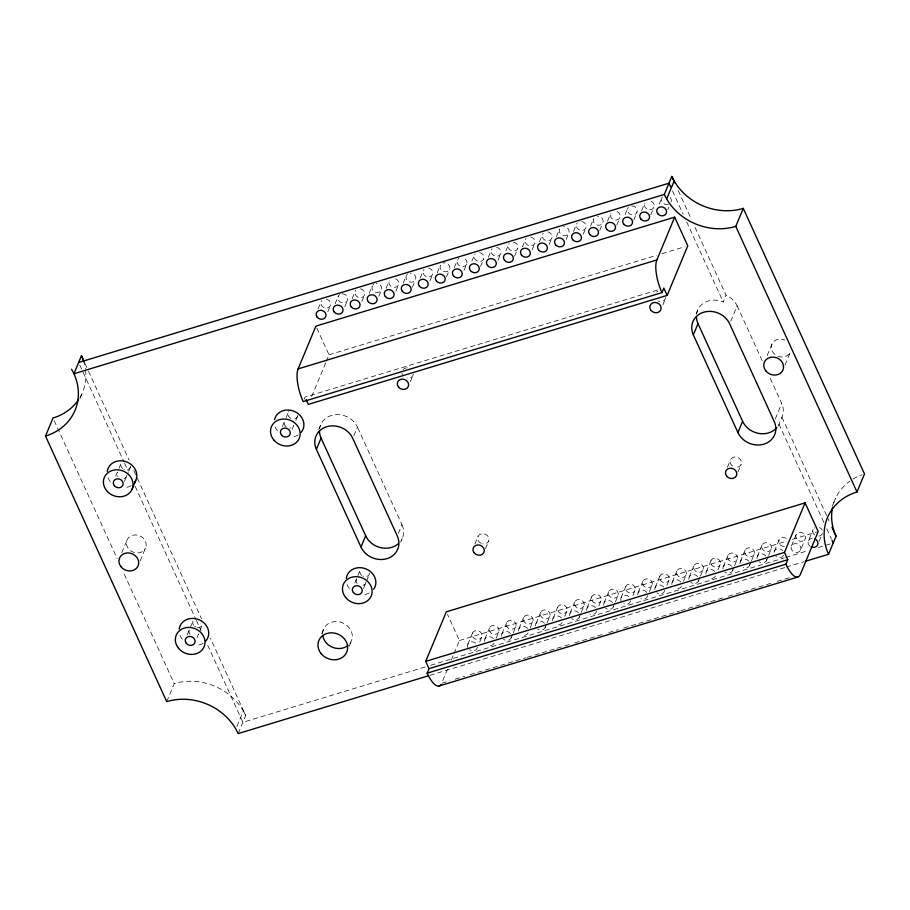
<?xml version="1.0" encoding="UTF-8"?>
<svg xmlns="http://www.w3.org/2000/svg" width="910" height="910" viewBox="0 0 910 910"><rect width="100%" height="100%" fill="white"/><g stroke="black" fill="none" stroke-linecap="round" stroke-linejoin="round"><path stroke-width="0.68" stroke-dasharray="4.55 3.41" d="M79.875 398.648L82.025 393.495M115.775 476.089L117.379 472.222A5.028 4.402 22.6 0 0 118.095 476.715M118.982 468.366L121.132 463.213A5.028 4.402 22.6 0 0 122.77 468.604M124.42 481.481L128.173 472.472M128.708 471.187L130.312 467.319M121.781 552.688L127.138 539.812M140.151 560.901L145.509 548.025A10.067 8.804 22.6 0 0 134.896 534.932A10.067 8.804 22.6 0 0 128.56 548.81A10.067 8.804 22.6 0 0 145.509 548.025M318.056 308.979L321.173 301.472M187.187 635.009L193.079 620.847M327.759 311.834L330.364 305.578M166.723 701.633L174.231 683.615L123.032 571.446M282.35 426.608L284.5 421.466M286.104 417.599L288.243 412.457M335.085 303.803L338.213 296.296M196.913 637.83L198.517 633.963A5.028 4.402 22.6 0 1 195.877 636.192M200.132 630.107L202.27 624.954A5.028 4.402 22.6 0 1 197.095 627.308M304.122 399.331L305.066 397.078L658.385 289.767M292.076 429.429L293.68 425.573A5.028 4.402 22.6 0 1 289.801 428.007M295.83 420.42L297.433 416.564M344.788 306.659L347.392 300.402M352.113 298.628L355.241 291.12M311.641 396.544L325.757 362.635M326.303 361.327L329.01 354.809L316.487 327.361M361.816 301.494L364.421 295.238M369.141 293.464L372.27 285.956A5.028 4.402 22.6 0 0 375.853 292.303A5.028 4.402 22.6 0 0 381.802 288.561A5.028 4.402 22.6 0 0 376.149 283.51M318.796 429.372L320.877 424.367M378.856 296.319L381.461 290.062M386.17 288.288L389.298 280.781M395.884 291.143L398.489 284.887M403.198 283.112L406.326 275.605A5.028 4.402 22.6 0 0 409.921 281.964A5.028 4.402 22.6 0 0 415.859 278.221A5.028 4.402 22.6 0 0 410.205 273.171M412.389 287.219L415.517 279.711M353.774 435.822L357.414 427.063A20.134 17.608 22.6 0 0 336.404 414.607A20.134 17.608 22.6 0 0 319.615 428.792M420.227 277.948L423.355 270.441M236.918 726.453L243.345 711.017A55.362 48.412 22.6 0 0 174.231 683.615M238.192 733.574L245.689 715.556L210.369 638.183M429.941 280.803L432.546 274.547M437.266 272.772L440.383 265.265A5.028 4.402 22.6 0 0 444.399 271.715A5.028 4.402 22.6 0 0 449.87 267.096A5.028 4.402 22.6 0 0 443.022 263.036M446.446 276.879L449.574 269.371M454.295 267.597L457.411 260.089M410.33 381.654L412.935 375.398M463.998 270.452L466.602 264.196A5.028 4.402 22.6 0 0 462.587 257.746M471.846 261.17L474.451 254.914M321.628 633.895L323.71 628.89M480.503 266.528L483.631 259.02M488.351 257.257L491.48 249.749M354.843 582.957L360.201 570.092A5.028 4.402 22.6 0 0 361.839 575.484M498.054 260.112L500.659 253.856M363.5 588.361L369.392 574.199M505.903 250.83L508.508 244.574M349.19 646.214L351.271 641.209M398.352 533.499L402.004 524.729L357.414 427.063M514.571 256.188L517.688 248.68M522.408 246.906L525.536 239.398M400.65 542.223L402.209 538.47M532.122 249.761L534.727 243.505M539.437 241.73L542.565 234.223M549.151 244.597L551.756 238.34M556.465 236.566L559.593 229.058A5.028 4.402 22.6 0 0 563.188 235.406A5.028 4.402 22.6 0 0 569.125 231.675A5.028 4.402 22.6 0 0 563.472 226.613M566.179 239.421L568.784 233.165M573.493 231.39L576.621 223.883M583.208 234.245L585.812 227.989M590.533 226.215L593.65 218.707A5.028 4.402 22.6 0 0 597.244 225.066A5.028 4.402 22.6 0 0 603.193 221.323A5.028 4.402 22.6 0 0 597.529 216.273M599.713 230.321L602.841 222.813M607.562 221.05L610.678 213.543M474.918 543.952L478.046 536.445M616.741 225.157L619.869 217.649M485.485 548.673L488.613 541.166M625.113 214.624L627.718 208.367M633.781 219.981L636.898 212.474M447.561 669.055L441.623 683.33L449.767 680.851M451.337 659.978L453.498 654.79M454.033 653.494L459.436 640.526L447.47 614.33M641.618 210.699L644.746 203.192M467.831 644.28L472.517 633.019M650.809 214.805L653.926 207.298M659.17 204.272L661.775 198.016M479.627 642.13L481.709 637.125A5.028 4.402 22.6 0 0 476.396 630.584A5.028 4.402 22.6 0 0 473.234 637.512A5.028 4.402 22.6 0 0 481.709 637.125M484.859 639.116L489.546 627.855M667.838 209.63L668.873 207.127M496.132 638.217L498.737 631.961A5.028 4.402 22.6 0 0 493.425 625.409A5.028 4.402 22.6 0 0 490.262 632.348A5.028 4.402 22.6 0 0 498.737 631.961M501.888 633.94L506.574 622.679M511.079 638.046L512.637 634.293M513.16 633.041L515.765 626.785A5.028 4.402 22.6 0 0 510.464 620.233A5.028 4.402 22.6 0 0 507.291 627.172A5.028 4.402 22.6 0 0 515.765 626.785M518.916 628.764L523.603 617.503M662.833 304.964L665.438 298.708M530.189 627.866L532.794 621.61A5.028 4.402 22.6 0 0 527.493 615.058A5.028 4.402 22.6 0 0 524.319 621.996A5.028 4.402 22.6 0 0 532.794 621.61M535.945 623.589L540.642 612.328M545.135 627.707L546.705 623.941M547.217 622.69L549.822 616.434A5.028 4.402 22.6 0 0 544.521 609.893A5.028 4.402 22.6 0 0 541.348 616.821A5.028 4.402 22.6 0 0 549.822 616.434M552.984 618.425L557.671 607.163M564.769 616.275L566.85 611.27A5.028 4.402 22.6 0 0 561.55 604.718A5.028 4.402 22.6 0 0 558.376 611.657A5.028 4.402 22.6 0 0 566.85 611.27M570.013 613.249L574.699 601.988M696.241 313.643L697.799 309.889M579.192 617.355L580.762 613.602M581.285 612.35L583.89 606.094A5.028 4.402 22.6 0 0 578.578 599.542A5.028 4.402 22.6 0 0 575.416 606.481A5.028 4.402 22.6 0 0 583.89 606.094M587.041 608.073L591.728 596.812M696.537 314.314A20.134 17.608 22.6 0 1 721.027 301.153L723.222 301.983L726.043 295.227L694.796 226.783M598.826 605.923L600.918 600.918A5.028 4.402 22.6 0 0 595.606 594.378A5.028 4.402 22.6 0 0 592.444 601.305A5.028 4.402 22.6 0 0 600.918 600.918M604.069 602.909L608.756 591.636M730.73 321.275L737.157 305.828A20.134 17.608 22.6 0 0 726.305 295.329L726.043 295.227M613.26 607.015L614.819 603.262M615.342 602.01L617.947 595.754A5.028 4.402 22.6 0 0 612.635 589.202A5.028 4.402 22.6 0 0 609.472 596.141A5.028 4.402 22.6 0 0 617.947 595.754M621.098 597.734L625.784 586.472M632.894 595.584L634.975 590.579A5.028 4.402 22.6 0 0 629.663 584.027A5.028 4.402 22.6 0 0 626.501 590.965A5.028 4.402 22.6 0 0 634.975 590.579M638.126 592.558L642.813 581.297M649.399 591.659L652.004 585.403A5.028 4.402 22.6 0 0 646.691 578.851A5.028 4.402 22.6 0 0 643.529 585.79A5.028 4.402 22.6 0 0 652.004 585.403M655.154 587.382L659.841 576.121M666.95 585.232L669.032 580.227A5.028 4.402 22.6 0 0 663.731 573.687A5.028 4.402 22.6 0 0 660.558 580.614A5.028 4.402 22.6 0 0 669.032 580.227M672.183 582.218L676.881 570.957M767.176 355.537L771.987 343.946A10.067 8.804 22.6 0 1 784.841 340.044M727.409 467.262L730.537 459.755M683.456 581.319L686.06 575.063A5.028 4.402 22.6 0 0 680.76 568.511A5.028 4.402 22.6 0 0 677.586 575.45A5.028 4.402 22.6 0 0 686.06 575.063M689.223 577.042L693.909 565.781M737.976 471.983L741.104 464.475M785.011 365.035L790.369 352.17A10.067 8.804 22.6 0 1 777.527 356.072A10.067 8.804 22.6 0 1 771.987 343.946M698.402 581.149L699.972 577.395M700.484 576.144L703.089 569.887A5.028 4.402 22.6 0 0 697.788 563.336A5.028 4.402 22.6 0 0 694.614 570.274A5.028 4.402 22.6 0 0 703.089 569.887M706.251 571.867L710.938 560.606M775.309 418.941L781.736 403.494L769.416 376.501M718.035 569.717L720.117 564.712A5.028 4.402 22.6 0 0 714.816 558.171A5.028 4.402 22.6 0 0 711.643 565.099A5.028 4.402 22.6 0 0 720.117 564.712M778.198 426.233L781.94 417.224A20.134 17.608 22.6 0 0 781.736 403.494M723.279 566.691L727.966 555.43M732.459 570.809L734.029 567.044M734.552 565.792L737.157 559.536A5.028 4.402 22.6 0 0 731.845 552.996A5.028 4.402 22.6 0 0 728.683 559.934A5.028 4.402 22.6 0 0 737.157 559.536M740.308 561.527L744.994 550.266M749.499 565.633L751.057 561.88M751.58 560.628L754.185 554.372A5.028 4.402 22.6 0 0 748.873 547.82A5.028 4.402 22.6 0 0 745.711 554.759A5.028 4.402 22.6 0 0 754.185 554.372M757.336 556.351L762.023 545.09M766.527 560.458L768.086 556.704M768.609 555.453L771.214 549.196A5.028 4.402 22.6 0 0 765.902 542.644A5.028 4.402 22.6 0 0 762.739 549.583A5.028 4.402 22.6 0 0 771.214 549.196M774.364 551.176L779.051 539.914A5.028 4.402 22.6 0 1 787.525 539.528M791.393 546.011L796.079 534.739M800.584 550.118A5.028 4.402 22.6 0 0 795.272 543.566A5.028 4.402 22.6 0 0 792.11 550.505A5.028 4.402 22.6 0 0 800.584 550.118L805.27 538.856A5.028 4.402 22.6 0 0 799.958 532.304A5.028 4.402 22.6 0 0 796.796 539.243A5.028 4.402 22.6 0 0 805.27 538.856M810.059 546.227A5.028 4.402 22.6 0 1 808.421 540.836L813.108 529.574M832.263 506.21L835.482 498.487M819.171 541.188L822.299 533.681A5.028 4.402 22.6 0 1 818.42 536.115M781.94 417.224L826.621 515.583M329.01 354.809L656.519 255.335M661.957 253.685L685.059 246.667M459.436 640.526L786.934 541.052M792.371 539.402L816.827 531.975M425.152 666.95L242.879 722.312L206.968 643.643M430.601 665.301L784.272 557.875M785.637 557.466L807.397 550.857M818.283 547.547L831.877 543.418M429.986 675.322L785.023 567.487M786.388 567.078L804.065 561.697M455.205 679.201L464.714 676.312M470.151 674.651L525.866 657.737M527.231 657.316L540.824 653.198M542.178 652.777L555.771 648.648M557.125 648.238L569.353 644.53M574.79 642.869L603.33 634.202M608.767 632.552L618.277 629.663M623.714 628.014L679.429 611.088M680.794 610.678L694.375 606.549M695.74 606.14L709.322 602.01M710.687 601.601L722.915 597.881M728.353 596.232L771.839 583.026M777.277 581.376L790.87 577.247M243.345 711.017L245.689 715.556M737.157 305.828L762.375 361.088M678.291 190.622L691.259 219.037M827.213 516.88L830.159 523.33M672.535 190.929L683.148 214.168M686.675 221.915L723.222 301.983M823.812 522.34L779.017 424.197L778.016 426.005A20.134 17.608 22.6 0 1 776.617 427.848M826.758 528.801L831.478 539.13M84.983 363.477L87.917 369.926M88.509 371.212L129.129 460.198M133.838 470.515L136.784 476.965M137.376 478.25L201.542 618.834M79.807 365.069L123.965 461.802M124.556 463.088L128.082 470.823M135.146 486.304L195.786 619.141M196.367 620.427L201.087 630.744M54.179 420.602L117.151 558.558M833.753 502.911A55.362 48.412 22.6 0 1 849.917 481.094M853.011 479.047A55.362 48.412 22.6 0 1 862.077 474.758M203.123 643.256A15.095 13.206 22.6 0 1 196.071 645.395M182.284 639.241A15.095 13.206 22.6 0 1 179.486 633.758M131.165 485.622A15.095 13.206 22.6 0 1 124.113 487.76M110.326 481.595A15.095 13.206 22.6 0 1 107.539 476.112M298.275 434.855A15.095 13.206 22.6 0 1 291.234 437.005M277.448 430.839A15.095 13.206 22.6 0 1 274.649 425.357M369.187 593.092A15.095 13.206 22.6 0 1 363.181 594.639M349.406 588.474A15.095 13.206 22.6 0 1 346.608 582.991M369.71 573.095A5.028 4.402 22.6 0 1 362.965 576.144M195.843 626.91A5.028 4.402 22.6 0 1 194.717 626.239M193.796 625.341A5.028 4.402 22.6 0 1 193.716 619.881M130.631 466.216A5.028 4.402 22.6 0 1 123.897 469.276M297.752 415.46A5.028 4.402 22.6 0 1 293.555 418.998M291.007 418.509A5.028 4.402 22.6 0 1 288.88 411.491M286.138 426.858A5.028 4.402 22.6 0 1 285.126 420.5M190.042 634.35A5.028 4.402 22.6 0 1 189.963 628.89M365.957 582.104A5.028 4.402 22.6 0 1 361.759 585.653M357.164 583.594A5.028 4.402 22.6 0 1 357.084 578.134M126.877 475.225A5.028 4.402 22.6 0 1 122.679 478.774M477.34 647.283A5.028 4.402 22.6 0 1 469.469 649.672M467.888 647.715A5.028 4.402 22.6 0 1 469.89 642.267A5.028 4.402 22.6 0 1 476.305 643.893M494.05 643.222A5.028 4.402 22.6 0 1 487.623 645.167M484.564 641.391A5.028 4.402 22.6 0 1 487.498 636.886A5.028 4.402 22.6 0 1 493.334 638.729M511.397 636.943A5.028 4.402 22.6 0 1 503.526 639.332M501.592 636.215A5.028 4.402 22.6 0 1 504.527 631.711A5.028 4.402 22.6 0 1 510.362 633.553M528.107 632.871A5.028 4.402 22.6 0 1 521.68 634.827M518.62 631.039A5.028 4.402 22.6 0 1 522.169 626.398A5.028 4.402 22.6 0 1 528.05 629.436M545.454 626.592A5.028 4.402 22.6 0 1 537.594 628.981M535.649 625.875A5.028 4.402 22.6 0 1 538.583 621.359A5.028 4.402 22.6 0 1 544.419 623.202M562.164 622.531A5.028 4.402 22.6 0 1 555.748 624.476M552.677 620.7A5.028 4.402 22.6 0 1 555.623 616.195A5.028 4.402 22.6 0 1 561.459 618.038M579.511 616.252A5.028 4.402 22.6 0 1 571.651 618.641M569.705 615.524A5.028 4.402 22.6 0 1 572.652 611.019A5.028 4.402 22.6 0 1 578.487 612.862M596.539 611.076A5.028 4.402 22.6 0 1 589.805 614.136M586.745 610.348A5.028 4.402 22.6 0 1 589.68 605.844A5.028 4.402 22.6 0 1 595.515 607.687M613.567 605.901A5.028 4.402 22.6 0 1 605.707 608.289M603.774 605.184A5.028 4.402 22.6 0 1 606.708 600.668A5.028 4.402 22.6 0 1 612.544 602.511M630.607 600.736A5.028 4.402 22.6 0 1 623.862 603.785M621.155 601.169A5.028 4.402 22.6 0 1 623.157 595.72A5.028 4.402 22.6 0 1 629.572 597.347M647.636 595.561A5.028 4.402 22.6 0 1 640.89 598.621M637.83 594.833A5.028 4.402 22.6 0 1 640.765 590.328A5.028 4.402 22.6 0 1 646.601 592.171M664.664 590.385A5.028 4.402 22.6 0 1 656.792 592.774M654.859 589.669A5.028 4.402 22.6 0 1 657.793 585.153A5.028 4.402 22.6 0 1 663.629 586.995M681.374 586.324A5.028 4.402 22.6 0 1 674.947 588.269M671.887 584.493A5.028 4.402 22.6 0 1 675.436 579.841A5.028 4.402 22.6 0 1 681.317 582.889M698.721 580.045A5.028 4.402 22.6 0 1 690.861 582.434M688.915 579.317A5.028 4.402 22.6 0 1 691.85 574.813A5.028 4.402 22.6 0 1 697.697 576.656M715.431 575.973A5.028 4.402 22.6 0 1 709.015 577.93M705.944 574.142A5.028 4.402 22.6 0 1 708.89 569.637A5.028 4.402 22.6 0 1 714.725 571.48M732.778 569.694A5.028 4.402 22.6 0 1 724.917 572.083M722.972 568.977A5.028 4.402 22.6 0 1 725.918 564.462A5.028 4.402 22.6 0 1 731.754 566.304M749.806 564.53A5.028 4.402 22.6 0 1 743.072 567.578M740.012 563.802A5.028 4.402 22.6 0 1 742.947 559.297A5.028 4.402 22.6 0 1 748.782 561.14M766.846 559.354A5.028 4.402 22.6 0 1 758.974 561.743M757.04 558.626A5.028 4.402 22.6 0 1 759.975 554.122A5.028 4.402 22.6 0 1 765.81 555.964M783.556 555.282A5.028 4.402 22.6 0 1 776.003 556.567M774.046 552.29A5.028 4.402 22.6 0 1 777.618 548.81A5.028 4.402 22.6 0 1 782.839 550.789M808.421 540.836A5.028 4.402 22.6 0 1 813.597 538.492M668.327 204.352A5.028 4.402 22.6 0 1 662.491 202.509A5.028 4.402 22.6 0 1 662.4 197.049M670.249 197.629A5.028 4.402 22.6 0 1 670.966 202.122M651.162 201.246A5.028 4.402 22.6 0 1 653.755 207.639A5.028 4.402 22.6 0 1 646.737 208.834A5.028 4.402 22.6 0 1 645.372 202.225M631.597 205.922A5.028 4.402 22.6 0 1 637.216 211.37A5.028 4.402 22.6 0 1 630.482 214.419A5.028 4.402 22.6 0 1 628.344 207.4M617.105 211.586A5.028 4.402 22.6 0 1 619.699 217.99A5.028 4.402 22.6 0 1 612.68 219.173A5.028 4.402 22.6 0 1 611.315 212.576M581.797 221.539A5.028 4.402 22.6 0 1 585.949 227.636A5.028 4.402 22.6 0 1 578.999 229.741A5.028 4.402 22.6 0 1 577.259 222.916M547.74 231.879A5.028 4.402 22.6 0 1 551.892 237.976A5.028 4.402 22.6 0 1 544.942 240.092A5.028 4.402 22.6 0 1 543.19 233.256M530.701 237.055A5.028 4.402 22.6 0 1 534.864 243.152A5.028 4.402 22.6 0 1 527.902 245.268A5.028 4.402 22.6 0 1 526.162 238.431M513.672 242.231A5.028 4.402 22.6 0 1 517.836 248.328A5.028 4.402 22.6 0 1 510.874 250.432A5.028 4.402 22.6 0 1 509.134 243.607M496.644 247.395A5.028 4.402 22.6 0 1 500.807 253.492A5.028 4.402 22.6 0 1 493.846 255.608A5.028 4.402 22.6 0 1 492.105 248.783M479.615 252.57A5.028 4.402 22.6 0 1 483.779 258.668A5.028 4.402 22.6 0 1 476.817 260.783A5.028 4.402 22.6 0 1 475.077 253.947M466.602 264.196A5.028 4.402 22.6 0 1 459.049 265.481A5.028 4.402 22.6 0 1 458.947 258.36M428.53 268.086A5.028 4.402 22.6 0 1 432.682 274.183A5.028 4.402 22.6 0 1 425.732 276.299A5.028 4.402 22.6 0 1 423.992 269.474M406.952 274.638A5.028 4.402 22.6 0 1 407.862 273.876M395.725 278.824A5.028 4.402 22.6 0 1 398.307 285.228A5.028 4.402 22.6 0 1 391.289 286.423A5.028 4.402 22.6 0 1 389.924 279.814M372.895 284.989A5.028 4.402 22.6 0 1 373.794 284.227M360.405 288.777A5.028 4.402 22.6 0 1 364.569 294.874A5.028 4.402 22.6 0 1 357.607 296.99A5.028 4.402 22.6 0 1 355.867 290.154M342.092 293.862A5.028 4.402 22.6 0 1 347.643 299.674A5.028 4.402 22.6 0 1 340.203 301.938A5.028 4.402 22.6 0 1 339.737 294.567M326.349 299.128A5.028 4.402 22.6 0 1 330.512 305.225A5.028 4.402 22.6 0 1 323.55 307.33A5.028 4.402 22.6 0 1 321.81 300.505M784.363 546.466A5.028 4.402 22.6 0 1 779.051 539.914M814.757 534.966A5.028 4.402 22.6 0 1 814.643 527.846M819.535 527.618A5.028 4.402 22.6 0 1 822.253 530.246M402.004 524.729A20.134 17.608 22.6 0 1 401.094 540.483M322.652 633.952A15.095 13.206 22.6 0 1 342.058 622.656A15.095 13.206 22.6 0 1 349.383 644.109M413.299 374.124A5.79 5.062 22.6 0 1 406.998 378.094M402.436 374.613A5.79 5.062 22.6 0 1 402.027 373.293M403.096 369.562A5.79 5.062 22.6 0 1 408.317 367.97M481.219 543.418A5.79 5.062 22.6 0 1 479.433 534.716A5.79 5.062 22.6 0 1 488.727 537.662A5.79 5.062 22.6 0 1 482.664 543.873M732.425 465.954A5.79 5.062 22.6 0 1 732.698 457.537A5.79 5.062 22.6 0 1 741.354 461.415A5.79 5.062 22.6 0 1 735.155 467.171M665.802 297.433A5.79 5.062 22.6 0 1 658.044 300.948M656.633 291.996A5.79 5.062 22.6 0 1 657.907 291.416M85.54 370.063A55.362 48.412 22.6 0 1 79.807 397.704M83.31 360.428A55.362 48.412 22.6 0 1 85.369 368.857"/><path stroke-width="1.36" d="M428.633 675.732L238.192 733.574L235.838 729.035A55.362 48.412 22.6 0 0 166.723 701.633L45.5 436.049L52.996 418.031A55.362 48.412 22.6 0 0 78.522 399.717M84.391 362.18L81.445 355.73L73.949 373.76A55.362 48.412 22.6 0 1 45.5 436.049M132.007 489.443A15.095 13.206 22.6 0 0 116.082 469.799A15.095 13.206 22.6 0 0 106.584 490.615A15.095 13.206 22.6 0 0 132.007 489.443L135.749 480.435M667.144 295.397L663.822 288.117L661.945 292.622L303.189 401.583A25.162 8.361 73.1 0 1 298.093 368.903L315.918 326.11L674.674 217.149L687.767 245.848L667.144 295.397L308.388 404.37L306.17 399.513M316.396 449.369A20.134 17.608 22.6 0 1 326.747 426.71A20.134 17.608 22.6 0 1 352.727 438.336L397.306 536.001A20.134 17.608 22.6 0 1 386.966 558.649A20.134 17.608 22.6 0 1 360.986 547.035L316.396 449.369L321.082 438.108A20.134 17.608 22.6 0 1 319.478 431.124M360.986 547.035L365.672 535.774L321.082 438.108M427.154 673.172L429.031 668.668L425.709 661.377L446.332 611.827L805.088 502.866L818.192 531.565L800.379 574.358A25.162 8.361 73.1 0 1 785.91 564.2L427.154 673.172A25.162 8.361 73.1 0 0 440.918 684.616M857.004 491.969L735.769 226.385A55.362 48.412 22.6 0 1 666.655 198.983L664.311 194.444L671.808 176.426L674.162 180.965A55.362 48.412 22.6 0 0 743.277 208.367L864.5 473.951L857.004 491.969A55.362 48.412 22.6 0 0 828.555 554.27L805.43 561.288M666.655 198.983L674.162 180.965M661.945 292.622A25.162 8.361 73.1 0 1 656.861 259.942L674.674 217.149M735.769 226.385L743.277 208.367M693.329 334.88A20.134 17.608 22.6 0 1 703.669 312.232A20.134 17.608 22.6 0 1 729.649 323.846L774.239 421.512A20.134 17.608 22.6 0 1 763.888 444.16A20.134 17.608 22.6 0 1 737.908 432.546L693.329 334.88L698.015 323.619A20.134 17.608 22.6 0 1 696.4 316.646M737.908 432.546L742.594 421.284L698.015 323.619M785.91 564.2L787.787 559.696L784.465 552.415L805.088 502.866M828.555 554.27L836.051 536.24A55.362 48.412 22.6 0 1 832.525 507.507M78.635 362.487L668.998 183.183L670.761 187.05M664.311 194.444L73.949 373.76L71.594 369.21M298.093 368.903L656.861 259.942M425.709 661.377L784.465 552.415M429.031 668.668L787.787 559.696M439.075 686.004L797.842 577.042M671.808 176.426L674.754 182.876M831.933 527.208L836.051 536.24M832.058 540.415L833.241 542.997M81.445 355.73A55.362 48.412 22.6 0 1 83.31 360.428M179.19 629.072A15.095 13.206 22.6 0 1 199.415 619.903A15.095 13.206 22.6 0 1 205.819 640.97M107.243 471.437A15.095 13.206 22.6 0 1 126.854 462.007A15.095 13.206 22.6 0 1 134.589 482.436M274.558 419.544A15.095 13.206 22.6 0 1 295.17 411.786A15.095 13.206 22.6 0 1 300.983 432.58M346.312 578.316A15.095 13.206 22.6 0 1 365.922 568.886A15.095 13.206 22.6 0 1 373.657 589.305M814.848 538.879A5.028 4.402 22.6 0 1 817.612 544.942A5.028 4.402 22.6 0 1 811.185 546.887M398.011 543.975A20.134 17.608 22.6 0 1 365.672 535.774M348.12 645.338A15.095 13.206 22.6 0 1 332.912 647.442A15.095 13.206 22.6 0 1 322.811 635.726M776.617 427.848A20.134 17.608 22.6 0 1 742.594 421.284M765.913 370.962A10.067 8.804 22.6 0 0 782.862 370.188A10.067 8.804 22.6 0 0 772.249 357.084A10.067 8.804 22.6 0 0 765.913 370.962M121.064 566.828A10.067 8.804 22.6 0 0 138.013 566.054A10.067 8.804 22.6 0 0 127.389 552.95A10.067 8.804 22.6 0 0 121.064 566.828M178.531 648.25A15.095 13.206 22.6 0 0 203.954 647.09A15.095 13.206 22.6 0 0 188.04 627.445A15.095 13.206 22.6 0 0 178.531 648.25M273.694 439.849A15.095 13.206 22.6 0 0 299.117 438.688A15.095 13.206 22.6 0 0 283.203 419.044A15.095 13.206 22.6 0 0 273.694 439.849M345.652 597.483A15.095 13.206 22.6 0 0 371.075 596.323A15.095 13.206 22.6 0 0 355.15 576.678A15.095 13.206 22.6 0 0 345.652 597.483M186.3 643.37A5.028 4.402 22.6 0 0 194.774 642.972A5.028 4.402 22.6 0 0 189.462 636.431A5.028 4.402 22.6 0 0 186.3 643.37M114.341 485.724A5.028 4.402 22.6 0 0 122.816 485.337A5.028 4.402 22.6 0 0 117.504 478.796A5.028 4.402 22.6 0 0 114.341 485.724M353.41 592.603A5.028 4.402 22.6 0 0 361.884 592.217A5.028 4.402 22.6 0 0 356.584 585.665A5.028 4.402 22.6 0 0 353.41 592.603M281.463 434.969A5.028 4.402 22.6 0 0 289.937 434.582A5.028 4.402 22.6 0 0 284.625 428.03A5.028 4.402 22.6 0 0 281.463 434.969M317.203 317.226A5.028 4.402 22.6 0 0 325.678 316.839A5.028 4.402 22.6 0 0 320.365 310.287A5.028 4.402 22.6 0 0 317.203 317.226M334.232 312.05A5.028 4.402 22.6 0 0 342.706 311.664A5.028 4.402 22.6 0 0 337.405 305.123A5.028 4.402 22.6 0 0 334.232 312.05M351.26 306.886A5.028 4.402 22.6 0 0 359.734 306.499A5.028 4.402 22.6 0 0 354.434 299.947A5.028 4.402 22.6 0 0 351.26 306.886M368.288 301.711A5.028 4.402 22.6 0 0 376.763 301.324A5.028 4.402 22.6 0 0 371.462 294.772A5.028 4.402 22.6 0 0 368.288 301.711M385.328 296.535A5.028 4.402 22.6 0 0 393.802 296.148A5.028 4.402 22.6 0 0 388.49 289.596A5.028 4.402 22.6 0 0 385.328 296.535M402.357 291.359A5.028 4.402 22.6 0 0 410.831 290.973A5.028 4.402 22.6 0 0 405.519 284.432A5.028 4.402 22.6 0 0 402.357 291.359M419.385 286.195A5.028 4.402 22.6 0 0 427.859 285.808A5.028 4.402 22.6 0 0 422.547 279.256A5.028 4.402 22.6 0 0 419.385 286.195M436.413 281.019A5.028 4.402 22.6 0 0 444.888 280.633A5.028 4.402 22.6 0 0 439.575 274.081A5.028 4.402 22.6 0 0 436.413 281.019M453.442 275.844A5.028 4.402 22.6 0 0 461.916 275.457A5.028 4.402 22.6 0 0 456.604 268.916A5.028 4.402 22.6 0 0 453.442 275.844M470.47 270.68A5.028 4.402 22.6 0 0 478.944 270.281A5.028 4.402 22.6 0 0 473.644 263.741A5.028 4.402 22.6 0 0 470.47 270.68M487.498 265.504A5.028 4.402 22.6 0 0 495.973 265.117A5.028 4.402 22.6 0 0 490.672 258.565A5.028 4.402 22.6 0 0 487.498 265.504M504.527 260.328A5.028 4.402 22.6 0 0 513.001 259.942A5.028 4.402 22.6 0 0 507.7 253.389A5.028 4.402 22.6 0 0 504.527 260.328M521.555 255.153A5.028 4.402 22.6 0 0 530.029 254.766A5.028 4.402 22.6 0 0 524.729 248.225A5.028 4.402 22.6 0 0 521.555 255.153M538.595 249.988A5.028 4.402 22.6 0 0 547.069 249.602A5.028 4.402 22.6 0 0 541.757 243.05A5.028 4.402 22.6 0 0 538.595 249.988M555.623 244.813A5.028 4.402 22.6 0 0 564.098 244.426A5.028 4.402 22.6 0 0 558.785 237.874A5.028 4.402 22.6 0 0 555.623 244.813M572.652 239.637A5.028 4.402 22.6 0 0 581.126 239.25A5.028 4.402 22.6 0 0 575.814 232.698A5.028 4.402 22.6 0 0 572.652 239.637M589.68 234.462A5.028 4.402 22.6 0 0 598.154 234.075A5.028 4.402 22.6 0 0 592.842 227.534A5.028 4.402 22.6 0 0 589.68 234.462M606.708 229.297A5.028 4.402 22.6 0 0 615.183 228.911A5.028 4.402 22.6 0 0 609.871 222.358A5.028 4.402 22.6 0 0 606.708 229.297M623.737 224.122A5.028 4.402 22.6 0 0 632.211 223.735A5.028 4.402 22.6 0 0 626.91 217.183A5.028 4.402 22.6 0 0 623.737 224.122M640.765 218.946A5.028 4.402 22.6 0 0 649.24 218.559A5.028 4.402 22.6 0 0 643.939 212.019A5.028 4.402 22.6 0 0 640.765 218.946M657.793 213.782A5.028 4.402 22.6 0 0 666.268 213.395A5.028 4.402 22.6 0 0 660.967 206.843A5.028 4.402 22.6 0 0 657.793 213.782M321.162 653.63A15.095 13.206 22.6 0 0 346.585 652.47A15.095 13.206 22.6 0 0 330.66 632.825A15.095 13.206 22.6 0 0 321.162 653.63M398.512 387.103A5.79 5.062 22.6 0 0 408.249 386.659A5.79 5.062 22.6 0 0 402.152 379.129A5.79 5.062 22.6 0 0 398.512 387.103M474.178 552.882A5.79 5.062 22.6 0 0 483.927 552.427A5.79 5.062 22.6 0 0 477.818 544.897A5.79 5.062 22.6 0 0 474.178 552.882M651.003 310.412A5.79 5.062 22.6 0 0 660.751 309.969A5.79 5.062 22.6 0 0 654.643 302.438A5.79 5.062 22.6 0 0 651.003 310.412M726.669 476.192A5.79 5.062 22.6 0 0 736.417 475.737A5.79 5.062 22.6 0 0 730.309 468.206A5.79 5.062 22.6 0 0 726.669 476.192"/></g></svg>
